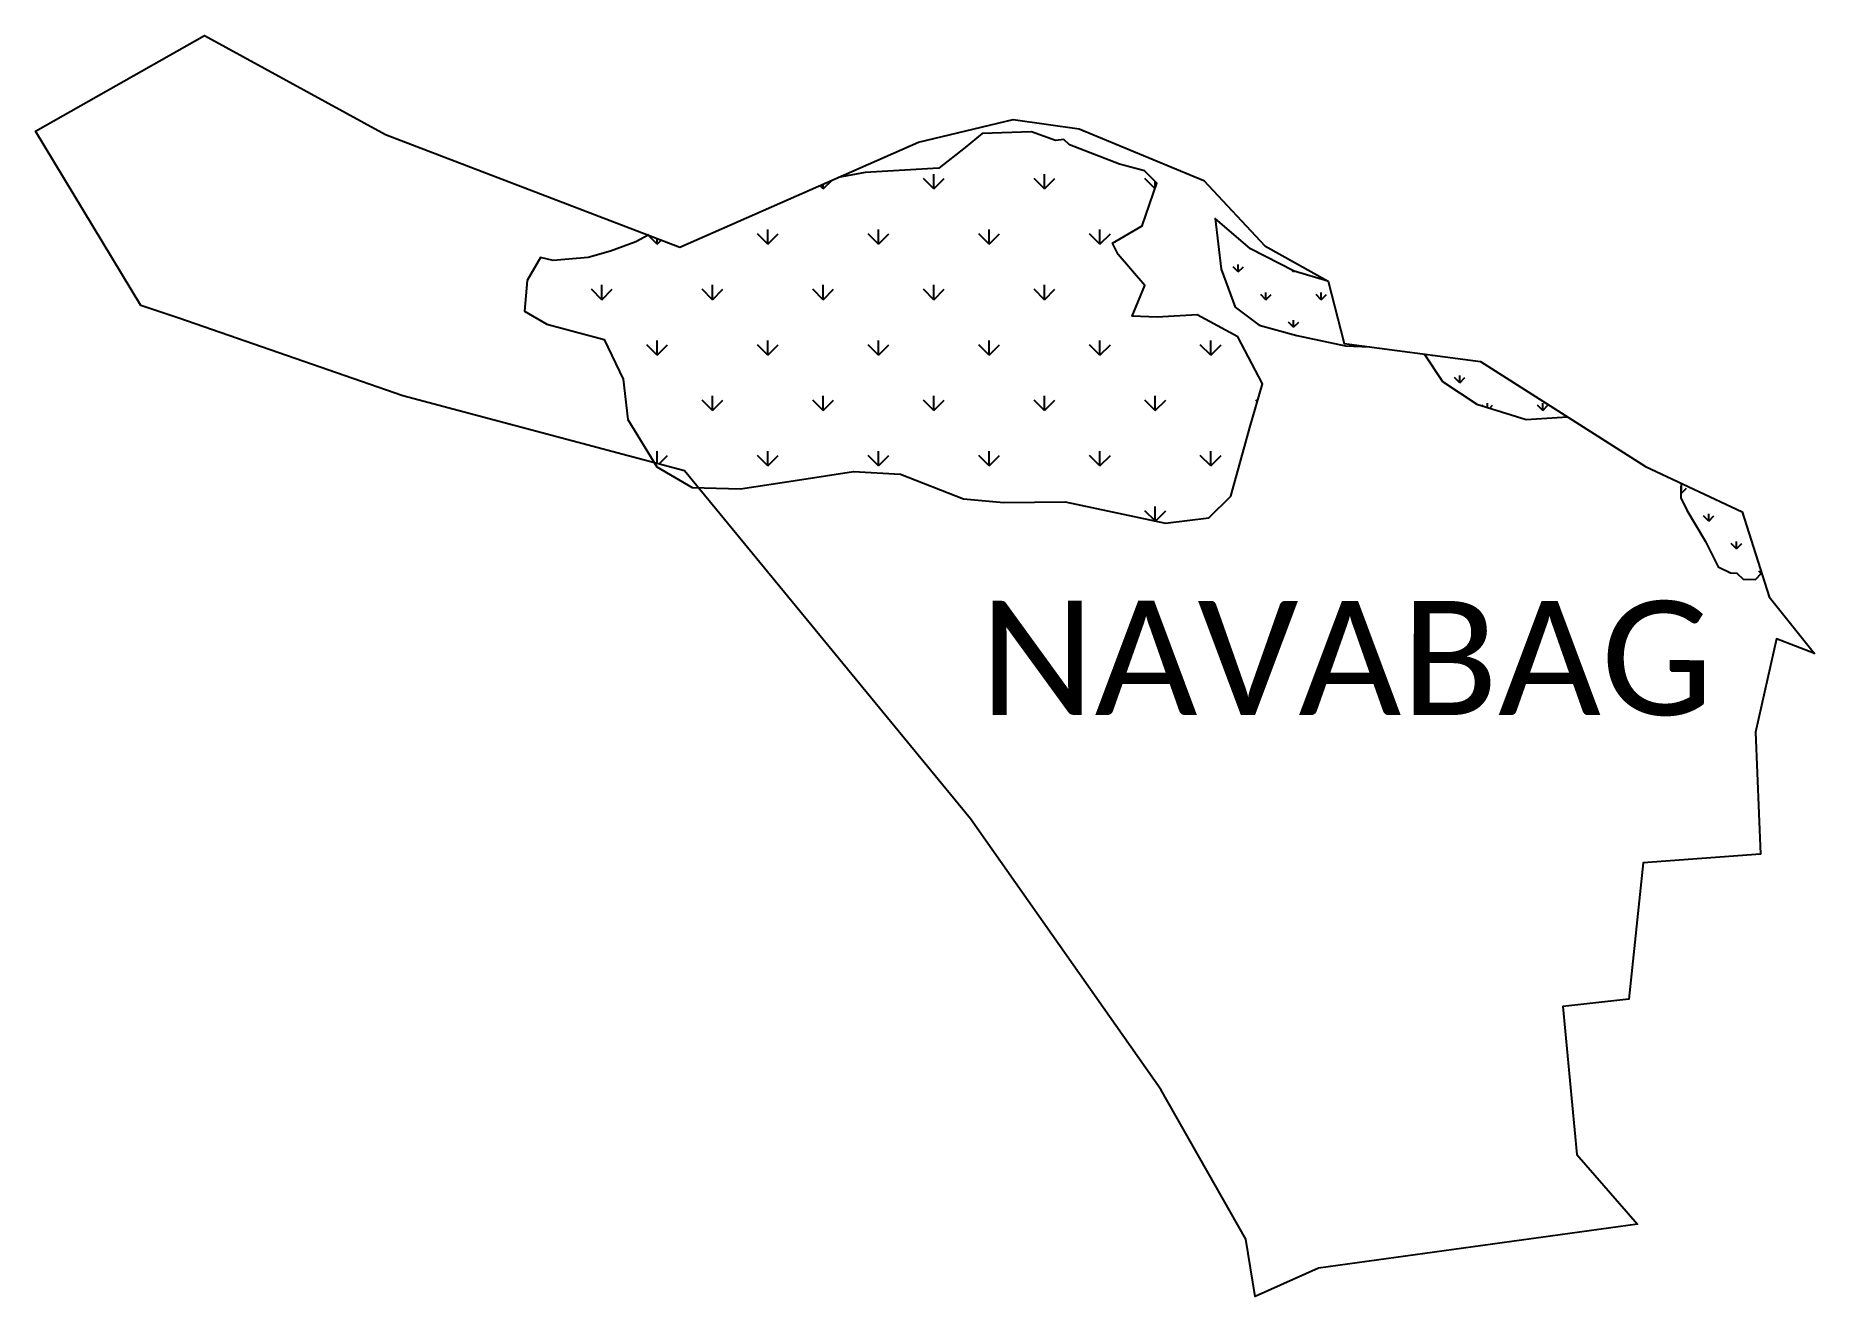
# Model space of a CAD drawing. Header units: metres. Extents: x 352161 to 353316, y 1752874 to 1753692.
import ezdxf

# ---------------------------------------------------------------- set-up
doc = ezdxf.new("R2010")
doc.units = ezdxf.units.M
doc.layers.add('MANGROOVES', color=112, linetype='Continuous')
doc.layers.add('VILLAGE NAME', color=250, linetype='Continuous')

msp = doc.modelspace()

# ---------------------------------------------------------------- linework, layer by layer
at = {"color": 3}
for points in [[(352959.3, 1753555.7), (353000.3, 1753532.8), (353010.7, 1753492.3), (353099.1, 1753480.7), (353206.2, 1753412.5), (353269, 1753383.2), (353286.5, 1753327.9), (353315.9, 1753291.1), (353291.3, 1753300.7), (353277.6, 1753240.1), (353281, 1753161.1), (353204.7, 1753155.4), (353195.5, 1753066.9), (353152.6, 1753062.2), (353161.7, 1752966.2), (353201.2, 1752920.9), (352994.1, 1752892.5), (352953, 1752874.1), (352947, 1752911.2), (352891.8, 1753008.4), (352768.3, 1753184), (352582.6, 1753409.6), (352399.8, 1753458.4), (352254.5, 1753508.8), (352229.8, 1753516.9), (352161.5, 1753630), (352271.2, 1753692.1), (352388.6, 1753627.9), (352579.7, 1753554.9), (352734.4, 1753622.9), (352795.9, 1753637.7), (352838.7, 1753631.6), (352919.6, 1753598.1)], [(352919.6, 1753598.1), (352959.3, 1753555.7)]]:
    msp.add_lwpolyline(points, dxfattribs=at)
at = {"layer": 'MANGROOVES', "linetype": 'Continuous'}
for p, q in [((352780.4, 1753628.5), (352780.2, 1753628.7)), ((352780.4, 1753628.5), (352780.4, 1753628.7)), ((352780.4, 1753628.5), (352780.6, 1753628.7)), ((352744.5, 1753592.6), (352744.5, 1753602.1)), ((352816.3, 1753592.6), (352816.3, 1753602.1)), ((352672.6, 1753592.6), (352670.4, 1753594.8)), ((352672.6, 1753592.6), (352678.4, 1753598.3)), ((352672.6, 1753592.6), (352672.6, 1753595.8)), ((352744.5, 1753592.6), (352737.7, 1753599.3)), ((352744.5, 1753592.6), (352751.2, 1753599.3)), ((352816.3, 1753592.6), (352809.6, 1753599.3)), ((352816.3, 1753592.6), (352823, 1753599.3)), ((352888, 1753592.7), (352881.4, 1753599.3)), ((352888.1, 1753593.2), (352888.1, 1753597.4)), ((352636.7, 1753556.7), (352636.7, 1753566.2)), ((352708.5, 1753556.7), (352708.5, 1753566.2)), ((352780.4, 1753556.7), (352780.4, 1753566.2)), ((352852.2, 1753556.7), (352852.2, 1753566.2)), ((352564.9, 1753556.7), (352559, 1753562.5)), ((352564.9, 1753556.7), (352564.9, 1753560.6)), ((352564.9, 1753556.7), (352567.7, 1753559.5)), ((352636.7, 1753556.7), (352630, 1753563.4)), ((352636.7, 1753556.7), (352643.4, 1753563.4)), ((352708.5, 1753556.7), (352701.8, 1753563.4)), ((352708.5, 1753556.7), (352715.3, 1753563.4)), ((352780.4, 1753556.7), (352773.6, 1753563.4)), ((352780.4, 1753556.7), (352787.1, 1753563.4)), ((352852.2, 1753556.7), (352845.5, 1753563.4)), ((352852.2, 1753556.7), (352859, 1753563.4)), ((352942, 1753538.7), (352938.7, 1753542.1)), ((352942, 1753538.7), (352942, 1753543.5)), ((352942, 1753538.7), (352945.4, 1753542.1)), ((352528.9, 1753520.7), (352528.9, 1753530.3)), ((352600.8, 1753520.7), (352600.8, 1753530.3)), ((352672.6, 1753520.7), (352672.6, 1753530.3)), ((352744.5, 1753520.7), (352744.5, 1753530.3)), ((352816.3, 1753520.7), (352816.3, 1753530.3)), ((352977.9, 1753538.7), (352976.5, 1753540.2)), ((352977.9, 1753538.7), (352977.9, 1753539.4)), ((352977.9, 1753538.7), (352978.5, 1753539.2)), ((352528.9, 1753520.7), (352522.2, 1753527.5)), ((352528.9, 1753520.7), (352535.7, 1753527.5)), ((352600.8, 1753520.7), (352594, 1753527.5)), ((352600.8, 1753520.7), (352607.5, 1753527.5)), ((352672.6, 1753520.7), (352665.9, 1753527.5)), ((352672.6, 1753520.7), (352679.4, 1753527.5)), ((352744.5, 1753520.7), (352737.7, 1753527.5)), ((352744.5, 1753520.7), (352751.2, 1753527.5)), ((352816.3, 1753520.7), (352809.6, 1753527.5)), ((352816.3, 1753520.7), (352823, 1753527.5)), ((352960, 1753520.7), (352956.6, 1753524.1)), ((352960, 1753520.7), (352960, 1753525.5)), ((352960, 1753520.7), (352963.4, 1753524.1)), ((352995.9, 1753520.7), (352992.5, 1753524.1)), ((352995.9, 1753520.7), (352995.9, 1753525.5)), ((352995.9, 1753520.7), (352999.3, 1753524.1)), ((352977.9, 1753502.8), (352977.9, 1753507.5)), ((352977.9, 1753502.8), (352974.6, 1753506.1)), ((352977.9, 1753502.8), (352981.3, 1753506.1)), ((352564.9, 1753484.8), (352558.1, 1753491.5)), ((352564.9, 1753484.8), (352564.9, 1753494.3)), ((352564.9, 1753484.8), (352571.6, 1753491.5)), ((352636.7, 1753484.8), (352630, 1753491.5)), ((352636.7, 1753484.8), (352636.7, 1753494.3)), ((352636.7, 1753484.8), (352643.4, 1753491.5)), ((352708.5, 1753484.8), (352701.8, 1753491.5)), ((352708.5, 1753484.8), (352708.5, 1753494.3)), ((352708.5, 1753484.8), (352715.3, 1753491.5)), ((352780.4, 1753484.8), (352773.6, 1753491.5)), ((352780.4, 1753484.8), (352780.4, 1753494.3)), ((352780.4, 1753484.8), (352787.1, 1753491.5)), ((352852.2, 1753484.8), (352845.5, 1753491.5)), ((352852.2, 1753484.8), (352852.2, 1753494.3)), ((352852.2, 1753484.8), (352859, 1753491.5)), ((352924.1, 1753484.8), (352917.3, 1753491.5)), ((352924.1, 1753484.8), (352924.1, 1753494.3)), ((352924.1, 1753484.8), (352930.8, 1753491.5)), ((353067.7, 1753484.8), (353067.7, 1753484.8)), ((353067.7, 1753484.8), (353067.8, 1753484.8)), ((353067.7, 1753484.8), (353067.7, 1753484.8)), ((353085.7, 1753466.8), (353082.3, 1753470.2)), ((353085.7, 1753466.8), (353085.7, 1753471.6)), ((353085.7, 1753466.8), (353089.1, 1753470.2)), ((352600.8, 1753448.9), (352594, 1753455.6)), ((352600.8, 1753448.9), (352600.8, 1753458.4)), ((352600.8, 1753448.9), (352607.5, 1753455.6)), ((352672.6, 1753448.9), (352665.9, 1753455.6)), ((352672.6, 1753448.9), (352672.6, 1753458.4)), ((352672.6, 1753448.9), (352679.4, 1753455.6)), ((352744.5, 1753448.9), (352737.7, 1753455.6)), ((352744.5, 1753448.9), (352744.5, 1753458.4)), ((352744.5, 1753448.9), (352751.2, 1753455.6)), ((352816.3, 1753448.9), (352809.6, 1753455.6)), ((352816.3, 1753448.9), (352816.3, 1753458.4)), ((352816.3, 1753448.9), (352823, 1753455.6)), ((352888.1, 1753448.9), (352881.4, 1753455.6)), ((352888.1, 1753448.9), (352888.1, 1753458.4)), ((352888.1, 1753448.9), (352894.9, 1753455.6)), ((352954.3, 1753454.6), (352953.3, 1753455.6)), ((353100.7, 1753451.8), (353100.3, 1753452.3)), ((353103.7, 1753450.9), (353103.7, 1753453.7)), ((353105.2, 1753450.4), (353107, 1753452.3)), ((353139.6, 1753448.9), (353136.2, 1753452.3)), ((353139.6, 1753448.9), (353139.6, 1753453.7)), ((353139.6, 1753448.9), (353143, 1753452.3)), ((352564.9, 1753414.3), (352564.9, 1753422.5)), ((352565.9, 1753414), (352571.6, 1753419.7)), ((352636.7, 1753413), (352630, 1753419.7)), ((352636.7, 1753413), (352636.7, 1753422.5)), ((352636.7, 1753413), (352643.4, 1753419.7)), ((352708.5, 1753413), (352701.8, 1753419.7)), ((352708.5, 1753413), (352708.5, 1753422.5)), ((352708.5, 1753413), (352715.3, 1753419.7)), ((352780.4, 1753413), (352773.6, 1753419.7)), ((352780.4, 1753413), (352780.4, 1753422.5)), ((352780.4, 1753413), (352787.1, 1753419.7)), ((352852.2, 1753413), (352845.5, 1753419.7)), ((352852.2, 1753413), (352852.2, 1753422.5)), ((352852.2, 1753413), (352859, 1753419.7)), ((352924.1, 1753413), (352917.3, 1753419.7)), ((352924.1, 1753413), (352924.1, 1753422.5)), ((352924.1, 1753413), (352930.8, 1753419.7)), ((353229.4, 1753395), (353229.3, 1753395.1)), ((353229.4, 1753395), (353229.4, 1753399.8)), ((353229.4, 1753395), (353232.8, 1753398.4)), ((352888, 1753377.2), (352881.4, 1753383.8)), ((352888.1, 1753377.2), (352888.1, 1753386.6)), ((352888.2, 1753377.1), (352894.9, 1753383.8)), ((353247.4, 1753377), (353244, 1753380.4)), ((353247.4, 1753377), (353247.4, 1753381.8)), ((353247.4, 1753377), (353250.7, 1753380.4)), ((353265.3, 1753359.1), (353261.9, 1753362.5)), ((353265.3, 1753359.1), (353265.3, 1753363.8)), ((353265.3, 1753359.1), (353268.7, 1753362.5)), ((353281.3, 1753343.1), (353279.9, 1753344.5))]:
    msp.add_line(p, q, dxfattribs=at)
at = {"layer": 'MANGROOVES', "flags": 128}
for points in [[(352559.4, 1753562.8), (352551.1, 1753558.3), (352534.6, 1753552.2), (352520.1, 1753548.1), (352497.4, 1753546.1), (352489.2, 1753548.2), (352480.6, 1753533.2), (352478.8, 1753513.2), (352493.2, 1753504.9), (352530.6, 1753494.9), (352542.8, 1753469.2), (352545.8, 1753442.9), (352564.7, 1753412.2), (352587.5, 1753398.9), (352619, 1753398), (352655.9, 1753403.6), (352692.2, 1753409.3), (352722.9, 1753407.5), (352763.7, 1753391.6), (352789.8, 1753389.2), (352829.7, 1753389.6), (352894.8, 1753375.7), (352922.9, 1753379.1), (352937.2, 1753393.3), (352949.5, 1753437.9), (352957.7, 1753466.2), (352941.8, 1753496.7), (352915.3, 1753511), (352889.4, 1753509.3), (352873.2, 1753510), (352881.4, 1753530), (352864, 1753550), (352860.3, 1753557.5), (352879.7, 1753568.6), (352889.2, 1753596.3), (352881.1, 1753604.4), (352864.9, 1753608.6), (352832.4, 1753621.2), (352828.7, 1753624.7), (352823.3, 1753624), (352807.9, 1753629.6), (352775.8, 1753628.5), (352764.8, 1753619.4), (352747.7, 1753606), (352699.8, 1753603.2), (352682.3, 1753600.1)], [(353000.2, 1753532.8), (352978.2, 1753539.3), (352949.9, 1753553.8), (352927.1, 1753573.3), (352931, 1753540.6), (352939.9, 1753515.8), (352955.6, 1753504.3), (352980, 1753497.5)], [(353011.5, 1753490.7), (353027.4, 1753490.1)], [(353062.7, 1753485.5), (353074.5, 1753467.7)], [(353096.9, 1753453), (353128.8, 1753443.1), (353155.7, 1753444.7)], [(353229.4, 1753401.7), (353229.2, 1753392.2), (353233.2, 1753384.1)], [(353245.3, 1753363.8), (353249.4, 1753355.7), (353253.4, 1753347.5), (353261.5, 1753343.5), (353265.5, 1753343.4), (353269.6, 1753339.4), (353277.7, 1753339.3), (353281.6, 1753343.4)]]:
    msp.add_lwpolyline(points, dxfattribs=at)
at = {"layer": 'MANGROOVES'}
for points in [[(352980, 1753497.5), (353011.5, 1753490.7)], [(353074.5, 1753467.7), (353096.9, 1753453)], [(353233.2, 1753384.1), (353245.3, 1753363.8)]]:
    msp.add_lwpolyline(points, dxfattribs=at)

# ---------------------------------------------------------------- texts
at = {"layer": 'VILLAGE NAME', "insert": (352774.3, 1753325.4), "char_height": 74.047, "attachment_point": 1, "rotation": 359.9793}
msp.add_mtext_dynamic_manual_height_columns('{\\fCalibri|b0|i0|c0|p34;NAVABAG}', width=730.677, gutter_width=370.2, heights=[0], dxfattribs=at)

doc.saveas('drawing.dxf')
